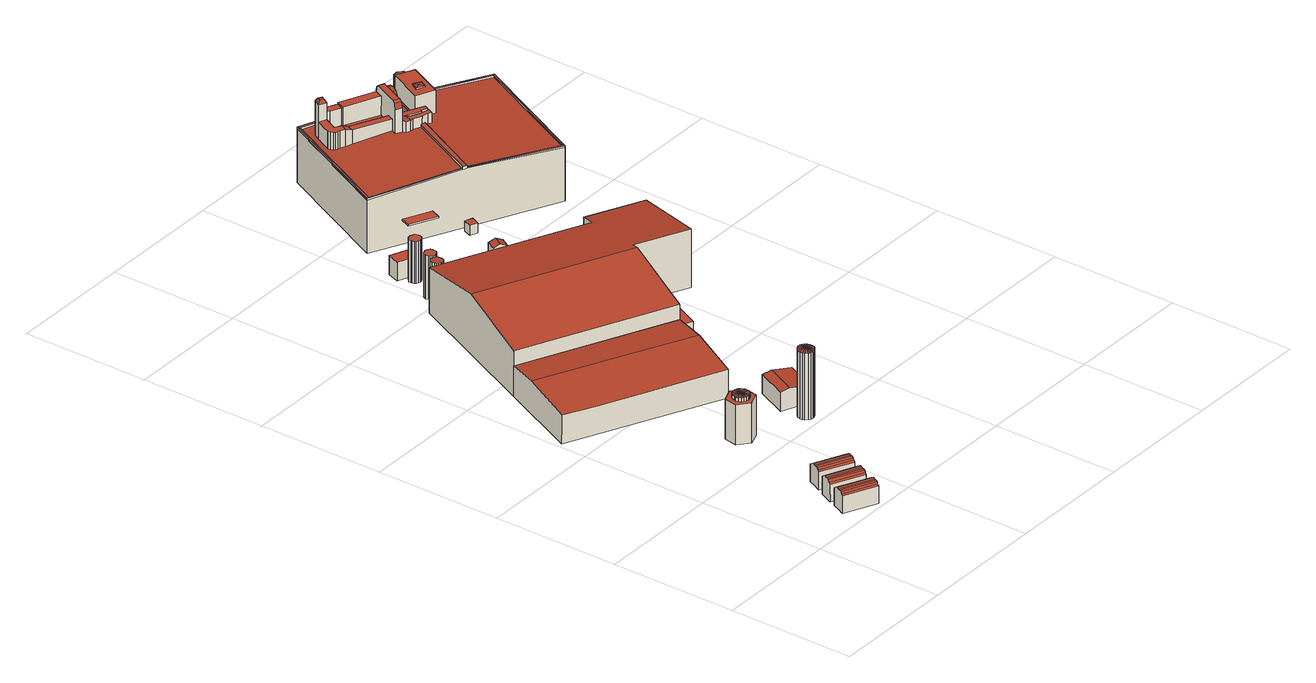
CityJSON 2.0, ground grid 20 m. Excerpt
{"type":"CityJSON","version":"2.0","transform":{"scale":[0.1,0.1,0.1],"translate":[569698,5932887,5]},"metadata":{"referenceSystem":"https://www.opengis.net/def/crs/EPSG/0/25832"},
"CityObjects":{
"building1":{"type":"Building","attributes":{"Grundfläche 2D":"13.237221","Grundhöhe NN":"5.634"},"geometry":[{"type":"Solid","lod":"3","boundaries":[[[[0,1,2,3]],[[4,5,2,1]],[[6,0,3,7]],[[8,5,4,9]],[[10,8,9,11]],[[12,10,11,13]],[[14,12,13,15]],[[16,14,15,17]],[[18,19,20,21,7,3,2,5,8,10,12,14,16,22,23]],[[6,7,21,24]],[[25,26,17,15,13,11,9,4,1,0,6,24,27]],[[16,17,26,22]],[[19,18,23,22,26,25,27,24,21,20]]]],"semantics":{"surfaces":[{"type":"RoofSurface"},{"type":"WallSurface"},{"type":"GroundSurface"}],"values":[[0,0,0,0,0,0,0,0,1,1,1,1,2]]}}]},
"building2":{"type":"Building","attributes":{"Grundfläche 2D":"13.224319","Grundhöhe NN":"5.636"},"geometry":[{"type":"Solid","lod":"3","boundaries":[[[[28,29,30,31]],[[32,33,30,29]],[[34,33,32,35]],[[36,34,35,37]],[[38,36,37,39]],[[40,38,39,41]],[[42,40,41,43]],[[44,42,43,45]],[[31,30,33,34,36,38,40,42,44,46,47,48,49,50,51,52]],[[28,31,52,53]],[[45,43,41,39,37,35,32,29,28,53,54]],[[44,45,54,46]],[[50,49,48,47,46,54,53,52,51]]]],"semantics":{"surfaces":[{"type":"RoofSurface"},{"type":"WallSurface"},{"type":"GroundSurface"}],"values":[[0,0,0,0,0,0,0,0,1,1,1,1,2]]}}]},
"building3":{"type":"Building","attributes":{"Grundfläche 2D":"13.222622","Grundhöhe NN":"5.633"},"geometry":[{"type":"Solid","lod":"3","boundaries":[[[[55,56,57,58]],[[59,55,58,60]],[[61,59,60,62]],[[63,61,62,64]],[[65,63,64,66]],[[67,65,66,68]],[[69,67,68,70]],[[71,69,70,72]],[[73,74,72,70,68,66,64,62,60,58,57,75,76]],[[71,72,74,77]],[[78,79,80,56,55,59,61,63,65,67,69,71,77,81]],[[57,56,80,75]],[[78,81,77,74,73,76,75,80,79]]]],"semantics":{"surfaces":[{"type":"RoofSurface"},{"type":"WallSurface"},{"type":"GroundSurface"}],"values":[[0,0,0,0,0,0,0,0,1,1,1,1,2]]}}]},
"building4":{"type":"Building","attributes":{"Grundfläche 2D":"12.396789","Grundhöhe NN":"5.361"},"children":["building4-1"],"geometry":[{"type":"Solid","lod":"3","boundaries":[[[[82,83,84,85,86,87]],[[83,82,88,89]],[[84,83,89,90]],[[85,84,90,91]],[[86,85,91,92]],[[87,86,92,93]],[[82,87,93,88]],[[93,92,91,90,89,88]]]],"semantics":{"surfaces":[{"type":"RoofSurface"},{"type":"WallSurface"},{"type":"GroundSurface"}],"values":[[0,1,1,1,1,1,1,2]]}}]},
"building4-1":{"type":"BuildingInstallation","parents":["building4"],"geometry":[{"type":"MultiSurface","lod":"3","boundaries":[[[94,95,96]],[[96,95,97]],[[98,95,94]],[[99,95,98]],[[99,100,101,95]],[[100,102,95,101]],[[102,103,104,95]],[[103,105,95,104]],[[106,95,105]],[[107,95,106]],[[108,95,107]],[[109,95,108]],[[110,95,109]],[[111,95,110]],[[112,95,111]],[[113,95,112]],[[114,95,113]],[[115,95,114]],[[116,95,115]],[[97,95,116]],[[117,118,94,96]],[[96,97,119,117]],[[118,120,98,94]],[[120,121,99,98]],[[121,122,100,99]],[[102,100,122,123]],[[123,124,103,102]],[[124,125,105,103]],[[125,126,106,105]],[[107,106,126,127]],[[127,128,108,107]],[[128,129,109,108]],[[129,130,110,109]],[[130,131,111,110]],[[112,111,131,132]],[[132,133,113,112]],[[134,114,113,133]],[[134,135,115,114]],[[135,136,116,115]],[[136,119,97,116]]],"semantics":{"surfaces":[{"type":"RoofSurface"},{"type":"WallSurface"}],"values":[0,0,0,0,0,0,0,0,0,0,0,0,0,0,0,0,0,0,0,0,1,1,1,1,1,1,1,1,1,1,1,1,1,1,1,1,1,1,1,1]}}]},
"building5":{"type":"Building","attributes":{"Grundfläche 2D":"358.841284","Grundhöhe NN":"5.542"},"geometry":[{"type":"Solid","lod":"3","boundaries":[[[[137,138,139,140]],[[141,142,143,137,140,144]],[[144,140,139,145,146]],[[143,142,141,144,146,147]],[[138,137,143,147,148]],[[139,138,148,145]],[[146,145,148,147]]]],"semantics":{"surfaces":[{"type":"RoofSurface"},{"type":"WallSurface"},{"type":"GroundSurface"}],"values":[[0,0,1,1,1,1,2]]}}]},
"building6":{"type":"Building","attributes":{"Grundfläche 2D":"4.745512","Grundhöhe NN":"5.625"},"geometry":[{"type":"Solid","lod":"3","boundaries":[[[[149,150,151]],[[149,152,150]],[[149,151,153]],[[149,153,154]],[[149,154,155]],[[149,155,156]],[[149,156,157]],[[149,157,158]],[[149,158,159]],[[149,159,160]],[[149,160,161]],[[149,161,162]],[[149,162,163]],[[149,163,164]],[[149,164,165]],[[149,165,166]],[[149,166,167]],[[149,167,168]],[[149,168,169]],[[149,169,152]],[[170,171,151,150]],[[171,172,153,151]],[[172,173,154,153]],[[173,174,155,154]],[[174,175,156,155]],[[175,176,157,156]],[[176,177,158,157]],[[177,178,159,158]],[[178,179,160,159]],[[179,180,161,160]],[[180,181,162,161]],[[181,182,163,162]],[[182,183,164,163]],[[183,184,165,164]],[[184,185,166,165]],[[185,186,167,166]],[[186,187,168,167]],[[188,170,150,152]],[[187,189,169,168]],[[189,188,152,169]],[[184,183,182,181,180,179,178,177,176,175,174,173,172,171,170,188,189,187,186,185]]]],"semantics":{"surfaces":[{"type":"RoofSurface"},{"type":"WallSurface"},{"type":"GroundSurface"}],"values":[[0,0,0,0,0,0,0,0,0,0,0,0,0,0,0,0,0,0,0,0,1,1,1,1,1,1,1,1,1,1,1,1,1,1,1,1,1,1,1,1,2]]}}]},
"building7":{"type":"Building","attributes":{"Grundfläche 2D":"24.448358","Grundhöhe NN":"5.650"},"geometry":[{"type":"Solid","lod":"3","boundaries":[[[[190,191,192,193]],[[194,190,193,195]],[[195,193,192,196,197]],[[194,195,197,198]],[[191,190,194,198,199]],[[192,191,199,196]],[[197,196,199,198]]]],"semantics":{"surfaces":[{"type":"RoofSurface"},{"type":"WallSurface"},{"type":"GroundSurface"}],"values":[[0,0,1,1,1,1,2]]}}]},
"building8":{"type":"Building","attributes":{"Grundfläche 2D":"2.525281","Grundhöhe NN":"5.510"},"geometry":[{"type":"Solid","lod":"3","boundaries":[[[[200,201,202,203,204,205,206,207,208,209,210,211,212,213,214,215,216,217,218,219]],[[220,221,204,203]],[[222,220,203,202]],[[221,223,205,204]],[[223,224,206,205]],[[224,225,207,206]],[[225,226,208,207]],[[226,227,209,208]],[[227,228,210,209]],[[228,229,211,210]],[[229,230,212,211]],[[230,231,213,212]],[[231,232,214,213]],[[232,233,215,214]],[[233,234,216,215]],[[234,235,217,216]],[[235,236,218,217]],[[236,237,219,218]],[[237,238,200,219]],[[238,239,201,200]],[[239,222,202,201]],[[235,234,233,232,231,230,229,228,227,226,225,224,223,221,220,222,239,238,237,236]]]],"semantics":{"surfaces":[{"type":"RoofSurface"},{"type":"WallSurface"},{"type":"GroundSurface"}],"values":[[0,1,1,1,1,1,1,1,1,1,1,1,1,1,1,1,1,1,1,1,1,2]]}}]},
"building9":{"type":"Building","attributes":{"Grundfläche 2D":"2.516973","Grundhöhe NN":"5.510"},"geometry":[{"type":"Solid","lod":"3","boundaries":[[[[240,241,242,243,244,245,246,247,248,249,250,251,252,253,254,255,256,257,258,259]],[[260,261,247,246]],[[262,260,246,245]],[[263,262,245,244]],[[261,264,248,247]],[[264,265,249,248]],[[265,266,250,249]],[[266,267,251,250]],[[267,268,252,251]],[[268,269,253,252]],[[269,270,254,253]],[[270,271,255,254]],[[271,272,256,255]],[[272,273,257,256]],[[273,274,258,257]],[[274,275,259,258]],[[275,276,240,259]],[[276,277,241,240]],[[277,278,242,241]],[[278,279,243,242]],[[279,263,244,243]],[[273,272,271,270,269,268,267,266,265,264,261,260,262,263,279,278,277,276,275,274]]]],"semantics":{"surfaces":[{"type":"RoofSurface"},{"type":"WallSurface"},{"type":"GroundSurface"}],"values":[[0,1,1,1,1,1,1,1,1,1,1,1,1,1,1,1,1,1,1,1,1,2]]}}]},
"building10":{"type":"Building","attributes":{"Grundfläche 2D":"748.827908","Grundhöhe NN":"5.510"},"geometry":[{"type":"Solid","lod":"3","boundaries":[[[[280,281,282,283]],[[284,285,286,287,283,282,288,289]],[[290,288,282,281,148]],[[289,288,290,291]],[[284,289,291,292]],[[285,284,292,293]],[[286,285,293,294]],[[287,286,294,295]],[[280,283,287,295,145]],[[281,280,145,148]],[[295,294,293,292,291,290,148,145]]]],"semantics":{"surfaces":[{"type":"RoofSurface"},{"type":"WallSurface"},{"type":"GroundSurface"}],"values":[[0,0,1,1,1,1,1,1,1,1,2]]}}]},
"building11":{"type":"Building","attributes":{"Grundfläche 2D":"2.643822","Grundhöhe NN":"5.669"},"geometry":[{"type":"Solid","lod":"3","boundaries":[[[[296,297,298,299,300,301,302,303,304,305,306,307,308,309,310,311,312,313,314,315]],[[316,317,305,304]],[[318,316,304,303]],[[317,319,306,305]],[[319,320,307,306]],[[320,321,308,307]],[[321,322,309,308]],[[322,323,310,309]],[[323,324,311,310]],[[324,325,312,311]],[[325,326,313,312]],[[326,327,314,313]],[[327,328,315,314]],[[328,329,296,315]],[[329,330,297,296]],[[330,331,298,297]],[[331,332,299,298]],[[332,333,300,299]],[[333,334,301,300]],[[334,335,302,301]],[[335,318,303,302]],[[326,325,324,323,322,321,320,319,317,316,318,335,334,333,332,331,330,329,328,327]]]],"semantics":{"surfaces":[{"type":"RoofSurface"},{"type":"WallSurface"},{"type":"GroundSurface"}],"values":[[0,1,1,1,1,1,1,1,1,1,1,1,1,1,1,1,1,1,1,1,1,2]]}}]},
"building12":{"type":"Building","attributes":{"Grundfläche 2D":"14.754684","Grundhöhe NN":"5.510"},"geometry":[{"type":"Solid","lod":"3","boundaries":[[[[336,337,338,339]],[[340,341,339,338]],[[341,342,336,339]],[[342,343,337,336]],[[343,340,338,337]],[[343,342,341,340]]]],"semantics":{"surfaces":[{"type":"RoofSurface"},{"type":"WallSurface"},{"type":"GroundSurface"}],"values":[[0,1,1,1,1,2]]}}]},
"building13":{"type":"Building","attributes":{"Grundfläche 2D":"7.058486","Grundhöhe NN":"5.601"},"geometry":[{"type":"Solid","lod":"3","boundaries":[[[[344,345,346,347]],[[348,349,347,346]],[[349,350,344,347]],[[350,351,345,344]],[[351,348,346,345]],[[351,350,349,348]]]],"semantics":{"surfaces":[{"type":"RoofSurface"},{"type":"WallSurface"},{"type":"GroundSurface"}],"values":[[0,1,1,1,1,2]]}}]},
"building14":{"type":"Building","attributes":{"Grundfläche 2D":"3.561696","Grundhöhe NN":"5.820"},"geometry":[{"type":"Solid","lod":"3","boundaries":[[[[352,353,354,355]],[[356,353,352,357]],[[355,354,358,359]],[[357,352,355,359,360]],[[356,357,360,361]],[[358,354,353,356,361]],[[359,358,361,360]]]],"semantics":{"surfaces":[{"type":"RoofSurface"},{"type":"WallSurface"},{"type":"GroundSurface"}],"values":[[0,0,1,1,1,1,2]]}}]},
"building15":{"type":"Building","attributes":{"Grundfläche 2D":"1.805113","Grundhöhe NN":"5.921"},"geometry":[{"type":"Solid","lod":"3","boundaries":[[[[362,363,364,365]],[[366,367,365,364]],[[367,368,362,365]],[[368,369,363,362]],[[369,366,364,363]],[[369,368,367,366]]]],"semantics":{"surfaces":[{"type":"RoofSurface"},{"type":"WallSurface"},{"type":"GroundSurface"}],"values":[[0,1,1,1,1,2]]}}]},
"building16":{"type":"Building","attributes":{"Grundfläche 2D":"633.291376","Grundhöhe NN":"5.568"},"children":["building16-1","building16-2","building16-3","building16-4","building16-5","building16-6","building16-7","building16-8","building16-9","building16-10","building16-11","building16-12","building16-13","building16-14","building16-15"],"geometry":[{"type":"MultiSurface","lod":"3","boundaries":[[[370,371,372]],[[371,373,372]],[[371,374,375,373]],[[376,377,378,379,380,381,382,383,384,385,386,387]],[[388,389,390,391,392,393,394]],[[395,396,397,398,399,400,401,402]],[[403,404,405,406,407,408]],[[409,410,411,412,413],[414,415,416,417]],[[418,419,420,421,422,423,424]],[[425,426,427,428,429,430,431,432,433,434,435],[436,437,438,439,440,441,442]],[[443,444,445,446]],[[444,443,447,448,449,450,451,452,453,454,455],[456,457,458,459,460,461,462,463,464]],[[371,370,385,384]],[[374,371,384,383]],[[382,465,373,375]],[[372,373,465,466]],[[449,467,381,468,401,400,469]],[[468,470,380,379,395,402,401]],[[378,377,394,393]],[[387,405,404,376]],[[471,472,473,408,407]],[[454,403,408,473,455]],[[450,474,469,400,399,398,451]],[[390,389,453,452]],[[406,413,412,475,471,407]],[[409,413,406,405,387,386]],[[385,370,372,411,410,409,386]],[[466,446,475,412,411,372]],[[426,425,464,463]],[[463,462,427,426]],[[462,461,428,427]],[[460,459,422,421]],[[459,458,457,424,423,422]],[[456,464,425,435]],[[476,477,465,382]],[[478,479,447,443,446,466,465,477,480]],[[448,447,479,481]],[[382,381,467,449,448,481,476]],[[479,478,480,477,476,481]]],"semantics":{"surfaces":[{"type":"RoofSurface"},{"type":"WallSurface"},{"type":"GroundSurface"}],"values":[0,0,0,0,0,0,0,0,0,0,0,0,1,1,1,1,1,1,1,1,1,1,1,1,1,1,1,1,1,1,1,1,1,1,1,1,1,1,2]}}]},
"building16-1":{"type":"BuildingInstallation","parents":["building16"],"geometry":[{"type":"MultiSurface","lod":"3","boundaries":[[[482,483,484,485,486,487,488,489,490]],[[491,492,493,482,490,494,495,496,497,498,499]],[[493,500,501,482]],[[491,392,391,390,452,500,493,492]],[[483,502,485,484]],[[503,504,489,488]],[[504,505,490,489]],[[505,506,494,490]],[[495,494,506,451,398,397]],[[495,397,396,395,379,507,497,496]],[[507,508,498,497]],[[508,509,499,498]],[[393,392,491,499,509,378]]],"semantics":{"surfaces":[{"type":"RoofSurface"},{"type":"WallSurface"}],"values":[0,0,1,1,1,1,1,1,1,1,1,1,1]}}]},
"building16-2":{"type":"BuildingInstallation","parents":["building16"],"geometry":[{"type":"MultiSurface","lod":"3","boundaries":[[[483,510,511,512,513,514,515,502]],[[483,482,501,453,389,388,394,377,516,511,510]],[[512,511,516,517]],[[513,512,517,518]],[[514,513,518,519]],[[519,376,404,403,454,520,515,514]]],"semantics":{"surfaces":[{"type":"RoofSurface"},{"type":"WallSurface"}],"values":[0,1,1,1,1,1]}}]},
"building16-3":{"type":"BuildingInstallation","parents":["building16"],"geometry":[{"type":"MultiSurface","lod":"3","boundaries":[[[521,522,523,524]],[[525,521,524,526,527]],[[528,529,530,527,526,524,523]],[[531,532,521,525]],[[532,533,522,521]]],"semantics":{"surfaces":[{"type":"RoofSurface"},{"type":"WallSurface"}],"values":[0,0,1,1,1]}}]},
"building16-4":{"type":"BuildingInstallation","parents":["building16"],"geometry":[{"type":"MultiSurface","lod":"3","boundaries":[[[534,535,536,537,538,539]],[[429,428,461,540,538,537]],[[540,541,539,538]],[[542,543,535,534]],[[421,420,536,535,543,460]]],"semantics":{"surfaces":[{"type":"RoofSurface"},{"type":"WallSurface"}],"values":[0,1,1,1,1]}}]},
"building16-5":{"type":"BuildingInstallation","parents":["building16"],"geometry":[{"type":"MultiSurface","lod":"3","boundaries":[[[544,545,546]],[[547,545,544]],[[548,544,546,549]],[[550,548,549,551]],[[552,551,553]],[[550,551,552]],[[545,436,442,553,551,549,546]],[[552,553,442,441]],[[439,438,437,547,544,548,550,552,441,440]],[[545,547,437,436]]],"semantics":{"surfaces":[{"type":"RoofSurface"},{"type":"WallSurface"}],"values":[0,0,0,0,0,0,1,1,1,1]}}]},
"building16-6":{"type":"BuildingInstallation","parents":["building16"],"geometry":[{"type":"MultiSurface","lod":"3","boundaries":[[[374,468,375]],[[470,468,374]],[[375,468,381,382]],[[470,374,383,380]]],"semantics":{"surfaces":[{"type":"RoofSurface"},{"type":"WallSurface"}],"values":[0,0,1,1]}}]},
"building16-7":{"type":"BuildingInstallation","parents":["building16"],"geometry":[{"type":"MultiSurface","lod":"3","boundaries":[[[554,555,556,557]],[[555,558,559,556]],[[560,554,557,561]],[[562,559,558,560,561,563]],[[558,555,554,560]],[[564,565,557,556,566]],[[565,567,561,557]],[[568,559,562,563,561,567,569,542,534,539,541]],[[568,566,556,559]]],"semantics":{"surfaces":[{"type":"RoofSurface"},{"type":"WallSurface"}],"values":[0,0,0,0,0,1,1,1,1]}}]},
"building16-8":{"type":"BuildingInstallation","parents":["building16"],"geometry":[{"type":"MultiSurface","lod":"3","boundaries":[[[527,570,567,565,571,572,573,574,575,576,577,578,525]],[[565,564,579,580,572,571]],[[580,581,573,572]],[[581,582,574,573]],[[582,583,575,574]],[[576,575,583,584]],[[584,585,577,576]],[[585,586,578,577]],[[586,531,525,578]],[[530,587,570,527]],[[587,569,567,570]]],"semantics":{"surfaces":[{"type":"RoofSurface"},{"type":"WallSurface"}],"values":[0,1,1,1,1,1,1,1,1,1,1]}}]},
"building16-9":{"type":"BuildingInstallation","parents":["building16"],"geometry":[{"type":"MultiSurface","lod":"3","boundaries":[[[588,589,590,591]],[[589,592,593,590]],[[592,594,595,596,597,593]],[[595,598,599,596]],[[598,600,601,599]],[[533,602,603,604,600,598,595,594,592,589,588,605,606,607,418,424,457,528,523,522]],[[503,488,601,600,604]],[[601,488,487,486,485,502,515,520,456,435,434,433,432,591,590,593,597,596,599]],[[431,605,588,591,432]]],"semantics":{"surfaces":[{"type":"RoofSurface"},{"type":"WallSurface"}],"values":[0,0,0,0,0,1,1,1,1]}}]},
"building16-10":{"type":"BuildingInstallation","parents":["building16"],"geometry":[{"type":"MultiSurface","lod":"3","boundaries":[[[474,608,469]],[[608,609,469]],[[610,609,608]],[[610,611,612,613]],[[613,609,610]],[[610,608,474,450,614]],[[611,610,614,615]],[[447,448,613,612]],[[613,448,449,469,609]]],"semantics":{"surfaces":[{"type":"RoofSurface"},{"type":"WallSurface"}],"values":[0,0,0,0,0,1,1,1,1]}}]},
"building16-11":{"type":"BuildingInstallation","parents":["building16"],"geometry":[{"type":"MultiSurface","lod":"3","boundaries":[[[605,616,617,618,607,606]],[[429,537,536,420,419,618,617,616,430]],[[607,618,419,418]],[[616,605,431,430]]],"semantics":{"surfaces":[{"type":"RoofSurface"},{"type":"WallSurface"}],"values":[0,1,1,1]}}]},
"building16-12":{"type":"BuildingInstallation","parents":["building16"],"geometry":[{"type":"MultiSurface","lod":"3","boundaries":[[[619,620,621]],[[621,620,622]],[[623,620,619]],[[622,620,623]],[[619,621,417,416]],[[623,619,416,415]],[[622,623,415,414]],[[621,622,414,417]]],"semantics":{"surfaces":[{"type":"RoofSurface"},{"type":"WallSurface"}],"values":[0,0,0,0,1,1,1,1]}}]},
"building16-13":{"type":"BuildingInstallation","parents":["building16"],"geometry":[{"type":"MultiSurface","lod":"3","boundaries":[[[611,624,625,612]],[[473,472,471,475,625,624]],[[446,443,447,612,625,475]],[[473,624,611,615,455]]],"semantics":{"surfaces":[{"type":"RoofSurface"},{"type":"WallSurface"}],"values":[0,0,1,1]}}]},
"building16-14":{"type":"BuildingInstallation","parents":["building16"],"geometry":[{"type":"MultiSurface","lod":"3","boundaries":[[[626,627,628,629]],[[630,631,629,628]],[[631,632,626,629]],[[632,633,627,626]],[[633,630,628,627]],[[633,632,631,630]]],"semantics":{"surfaces":[{"type":"RoofSurface"},{"type":"WallSurface"},{"type":"OuterCeilingSurface"}],"values":[0,1,1,1,1,2]}}]},
"building16-15":{"type":"BuildingInstallation","parents":["building16"],"geometry":[{"type":"MultiSurface","lod":"3","boundaries":[[[634,635,636,637]],[[638,634,637,639]],[[635,634,638,640]],[[636,635,640,641]],[[640,638,639,641]]],"semantics":{"surfaces":[{"type":"RoofSurface"},{"type":"WallSurface"},{"type":"OuterCeilingSurface"}],"values":[0,1,1,1,2]}}]},
"building17":{"type":"Building","attributes":{"Grundfläche 2D":"8.613048","Grundhöhe NN":"5.385"},"geometry":[{"type":"Solid","lod":"3","boundaries":[[[[642,643,644,645]],[[646,647,645,644]],[[647,648,642,645]],[[648,649,643,642]],[[649,646,644,643]],[[649,648,647,646]]]],"semantics":{"surfaces":[{"type":"RoofSurface"},{"type":"WallSurface"},{"type":"GroundSurface"}],"values":[[0,1,1,1,1,2]]}}]},
"building18":{"type":"Building","attributes":{"Grundfläche 2D":"3.766337","Grundhöhe NN":"5.211"},"geometry":[{"type":"Solid","lod":"3","boundaries":[[[[650,651,652,653,654,655,656,657,658,659,660,661,662,663,664,665,666,667,668,669]],[[670,671,653,652]],[[671,672,654,653]],[[673,670,652,651]],[[672,674,655,654]],[[674,675,656,655]],[[675,676,657,656]],[[676,677,658,657]],[[677,678,659,658]],[[678,679,660,659]],[[679,680,661,660]],[[680,681,662,661]],[[681,682,663,662]],[[682,683,664,663]],[[683,684,665,664]],[[684,685,666,665]],[[685,686,667,666]],[[686,687,668,667]],[[687,688,669,668]],[[688,689,650,669]],[[689,673,651,650]],[[686,685,684,683,682,681,680,679,678,677,676,675,674,672,671,670,673,689,688,687]]]],"semantics":{"surfaces":[{"type":"RoofSurface"},{"type":"WallSurface"},{"type":"GroundSurface"}],"values":[[0,1,1,1,1,1,1,1,1,1,1,1,1,1,1,1,1,1,1,1,1,2]]}}]}
},
"vertices":[
[97,46,36],[96,44,38],[146,20,38],[147,23,36],[95,41,39],[145,17,39],[98,49,34],[148,25,34],[143,14,39],[93,38,39],[142,11,39],[92,35,39],[141,8,38],[91,32,38],[139,6,36],[89,29,36],[138,3,34],[88,27,34],[145,17,6],[146,20,6],[147,23,6],[148,25,6],[138,3,6],[142,11,6],[98,49,6],[89,29,6],[88,27,6],[92,35,6],
[112,80,34],[111,78,36],[161,55,36],[163,57,34],[110,75,38],[160,52,38],[159,49,39],[109,72,39],[157,46,39],[107,69,39],[156,43,39],[106,66,39],[155,40,38],[105,64,38],[153,37,36],[103,61,36],[152,35,34],[102,59,34],[152,35,6],[153,37,6],[155,40,6],[159,49,6],[160,52,6],[161,55,6],[163,57,6],[112,80,6],[102,59,6],
[177,86,36],[178,88,34],[128,112,34],[127,109,36],[176,83,38],[126,107,38],[175,80,39],[125,104,39],[173,77,39],[123,101,39],[172,74,39],[122,98,39],[171,71,38],[121,95,38],[169,69,36],[119,92,36],[168,66,34],[118,90,34],[125,104,6],[118,90,6],[128,112,6],[126,107,6],[168,66,6],[176,83,6],[177,86,6],[178,88,6],[171,71,6],
[170,281,68],[150,273,68],[146,252,68],[163,238,68],[183,245,68],[187,267,68],[170,281,4],[150,273,4],[146,252,4],[163,238,4],[183,245,4],[187,267,4],
[162,271,74],[166,260,75],[166,271,74],[170,271,74],[159,269,74],[156,266,74],[155,262,74],[157,262,74],[154,258,74],[155,255,74],[157,256,74],[157,251,74],[160,249,74],[163,247,74],[167,246,74],[171,247,74],[174,249,74],[177,252,74],[179,255,74],[179,259,74],[178,263,74],[176,267,74],[174,269,74],[166,271,68],[162,271,68],[170,271,68],[159,269,68],[156,266,68],[155,262,68],[154,258,68],[155,255,68],[157,251,68],[160,249,68],[163,247,68],[167,246,68],[171,247,68],[174,249,68],[177,252,68],[179,255,68],[179,259,68],[178,263,68],[176,267,68],[174,269,68],
[273,410,59],[296,460,54],[64,569,54],[41,521,59],[6,442,51],[55,419,50],[237,333,50],[5,443,51],[64,569,5],[5,443,5],[237,333,5],[296,460,5],
[263,221,115],[257,231,112],[254,229,112],[261,233,112],[252,226,112],[251,222,112],[251,218,112],[252,214,112],[255,211,112],[258,209,112],[262,208,112],[265,208,112],[269,210,112],[272,212,112],[274,215,112],[275,219,112],[275,223,112],[274,227,112],[272,230,112],[268,232,112],[265,233,112],[257,231,6],[254,229,6],[252,226,6],[251,222,6],[251,218,6],[252,214,6],[255,211,6],[258,209,6],[262,208,6],[265,208,6],[269,210,6],[272,212,6],[274,215,6],[275,219,6],[275,223,6],[274,227,6],[272,230,6],[268,232,6],[261,233,6],[265,233,6],
[285,295,40],[271,301,37],[249,253,37],[262,247,40],[313,282,35],[291,234,35],[249,253,7],[291,234,7],[313,282,7],[271,301,7],
[197,807,73],[194,807,74],[191,806,74],[189,804,74],[188,801,74],[187,799,74],[187,796,74],[188,793,74],[190,791,74],[192,789,74],[195,789,74],[198,789,73],[201,790,73],[203,792,73],[204,794,73],[205,797,73],[205,800,73],[204,802,73],[202,805,73],[200,806,73],[189,804,5],[188,801,5],[191,806,5],[187,799,5],[187,796,5],[188,793,5],[190,791,5],[192,789,5],[195,789,5],[198,789,5],[201,790,5],[203,792,5],[204,794,5],[205,797,5],[205,800,5],[204,802,5],[202,805,5],[200,806,5],[197,807,5],[194,807,5],
[213,822,74],[211,824,74],[208,825,74],[206,826,74],[203,825,74],[200,824,74],[198,822,74],[197,820,74],[196,817,74],[197,814,74],[198,812,74],[200,810,74],[202,808,74],[205,808,74],[208,808,74],[210,809,74],[213,811,74],[214,814,74],[214,816,74],[214,819,74],[198,822,5],[197,820,5],[200,824,5],[203,825,5],[196,817,5],[197,814,5],[198,812,5],[200,810,5],[202,808,5],[205,808,5],[208,808,5],[210,809,5],[213,811,5],[214,814,5],[214,816,5],[214,819,5],[213,822,5],[211,824,5],[208,825,5],[206,826,5],
[64,569,78],[296,460,78],[349,572,102],[117,681,102],[492,664,74],[405,705,74],[395,684,78],[169,791,78],[355,584,99],[436,545,99],[355,584,5],[436,545,5],[492,664,5],[405,705,5],[395,684,5],[169,791,5],
[233,855,74],[233,858,74],[232,861,74],[230,863,74],[228,864,74],[225,865,74],[222,865,74],[219,864,74],[217,862,74],[215,860,74],[215,857,74],[215,854,74],[216,852,74],[217,849,74],[220,848,74],[223,847,74],[226,847,74],[228,848,74],[231,850,74],[232,852,74],[217,862,7],[215,860,7],[219,864,7],[215,857,7],[215,854,7],[216,852,7],[217,849,7],[220,848,7],[223,847,7],[226,847,7],[228,848,7],[231,850,7],[232,852,7],[233,855,7],[233,858,7],[232,861,7],[230,863,7],[228,864,7],[225,865,7],[222,865,7],
[331,463,33],[356,517,33],[334,528,33],[309,473,33],[334,528,5],[309,473,5],[331,463,5],[356,517,5],
[208,875,36],[239,862,36],[247,881,36],[216,894,36],[247,881,6],[216,894,6],[208,875,6],[239,862,6],
[344,801,26],[352,815,26],[343,821,21],[335,806,21],[361,810,21],[353,795,21],[343,821,8],[335,806,8],[353,795,8],[361,810,8],
[370,859,25],[376,872,25],[364,877,25],[358,864,25],[364,877,9],[358,864,9],[370,859,9],[376,872,9],
[493,1055,99],[600,1004,94],[495,1059,99],[604,1006,94],[512,821,94],[512,817,94],[442,1015,100],[437,1005,100],[436,1003,100],[433,996,100],[379,885,100],[378,883,100],[512,817,91],[512,821,91],[600,1004,91],[493,1055,98],[469,1005,98],[443,1017,100],[434,1007,104],[432,1008,104],[430,1005,104],[432,1004,104],[433,1004,104],[436,1003,104],[437,1005,104],[433,996,104],[429,997,104],[428,997,104],[426,998,104],[373,888,104],[372,886,104],[378,883,104],[379,885,104],[436,1018,104],[442,1015,104],[443,1017,104],[440,1018,104],[465,1069,104],[462,1070,104],[469,1005,135],[493,1055,135],[495,1059,135],[467,1073,135],[440,1018,135],[472,1032,135],[467,1021,135],[455,1027,135],[461,1038,135],[412,1055,105],[358,1080,105],[359,1082,105],[355,1083,105],[348,1069,105],[349,1068,105],[405,1041,105],[439,1024,105],[459,1066,105],[368,1111,105],[360,1094,105],[364,1093,105],[365,1093,105],[418,1068,105],[427,1063,105],[426,1062,105],[425,1059,105],[414,1036,105],[435,1073,105],[447,1068,105],[444,1063,105],[441,1057,105],[437,1049,105],[435,1045,105],[424,1050,105],[466,1073,100],[464,1069,100],[465,1069,100],[467,1073,100],[332,1138,91],[241,950,91],[372,886,100],[373,888,100],[426,998,100],[430,1005,100],[432,1008,100],[436,1018,100],[462,1070,100],[414,1036,98],[405,1041,98],[349,1068,94],[348,1069,94],[355,1083,94],[360,1094,94],[368,1111,94],[459,1066,100],[439,1024,100],[604,1006,91],[495,1059,98],[375,884,100],[378,883,101],[372,886,101],[379,885,101],[465,1069,101],[464,1069,101],[462,1070,101],[373,888,101],[467,1073,101],[512,817,6],[604,1006,6],[466,1073,6],[332,1138,6],[467,1073,6],[241,950,6],
[416,1016,116],[414,1017,116],[411,1019,116],[407,1021,117],[406,1019,117],[404,1015,117],[403,1012,117],[404,1006,116],[410,1003,116],[433,1004,116],[432,1004,116],[419,1011,116],[415,1003,116],[428,997,116],[429,997,116],[439,996,116],[444,993,116],[448,1001,116],[419,1011,99],[416,1016,99],[407,1021,116],[403,1012,98],[404,1006,99],[410,1003,99],[415,1003,99],[439,996,100],[444,993,99],[448,1001,99],
[434,1007,116],[438,1005,116],[439,1008,116],[449,1003,116],[452,1010,116],[411,1030,116],[438,1005,100],[439,1008,100],[449,1003,99],[452,1010,99],[411,1030,98],
[342,1052,116],[398,1025,116],[402,1035,116],[347,1062,116],[333,1056,120],[345,1063,117],[339,1066,120],[402,1035,98],[347,1062,94],[339,1066,93],[333,1056,93],[342,1052,94],[398,1025,98],
[339,1093,132],[342,1090,132],[359,1082,132],[364,1093,132],[347,1101,132],[343,1101,132],[347,1101,93],[343,1101,93],[339,1093,93],[342,1090,93],
[444,1063,134],[435,1073,128],[433,1069,134],[447,1068,128],[441,1057,136],[430,1063,136],[437,1049,134],[426,1054,134],[435,1045,128],[424,1050,128],
[331,1099,152],[334,1104,152],[333,1108,147],[327,1097,147],[340,1101,152],[344,1103,147],[337,1096,152],[338,1092,147],[343,1101,147],[339,1093,147],[327,1097,92],[327,1097,120],[333,1108,92],[338,1092,120],[344,1103,93],[338,1092,93],
[328,1072,120],[317,1078,120],[316,1075,120],[315,1072,120],[315,1069,120],[317,1065,120],[319,1063,120],[322,1061,120],[325,1060,120],[317,1078,92],[316,1075,92],[315,1072,92],[315,1069,92],[317,1065,92],[319,1063,92],[322,1061,92],[325,1060,93],[328,1072,93],
[418,1068,136],[417,1066,144],[426,1062,144],[427,1063,136],[416,1063,147],[425,1059,147],[398,1025,147],[397,1023,147],[406,1019,147],[407,1021,147],[395,1019,145],[404,1015,145],[394,1017,136],[403,1012,136],[397,1023,98],[395,1019,98],[394,1017,98],[418,1068,135],[416,1063,135],[412,1055,135],
[331,908,99],[288,927,96],[244,950,94],[333,1133,94],[332,1138,94],[241,950,94],[244,950,91],[333,1133,91],
[365,1093,134],[364,1093,134],[358,1080,134],
[455,1027,137],[463,1030,138],[461,1038,137],[472,1032,137],[467,1021,137],
[370,1115,96],[466,1073,101],
[323,890,47],[330,906,47],[288,927,47],[281,911,47],[288,927,45],[281,911,45],[323,890,45],[330,906,45],
[570,905,47],[601,963,47],[587,971,47],[558,911,47],[570,905,45],[558,911,45],[601,963,45],[587,971,45],
[487,1096,34],[500,1123,34],[474,1135,34],[461,1108,34],[474,1135,4],[461,1108,4],[487,1096,4],[500,1123,4],
[514,1104,94],[515,1101,94],[516,1097,94],[519,1095,94],[522,1094,94],[525,1093,94],[529,1094,94],[532,1096,94],[534,1098,94],[536,1101,94],[536,1105,94],[535,1108,94],[534,1111,94],[531,1113,94],[528,1115,94],[525,1115,94],[521,1115,94],[518,1113,94],[516,1110,94],[514,1107,94],[516,1097,2],[519,1095,2],[522,1094,2],[515,1101,2],[525,1093,2],[529,1094,2],[532,1096,2],[534,1098,2],[536,1101,2],[536,1105,2],[535,1108,2],[534,1111,2],[531,1113,2],[528,1115,2],[525,1115,2],[521,1115,2],[518,1113,2],[516,1110,2],[514,1107,2],[514,1104,2]
]}
